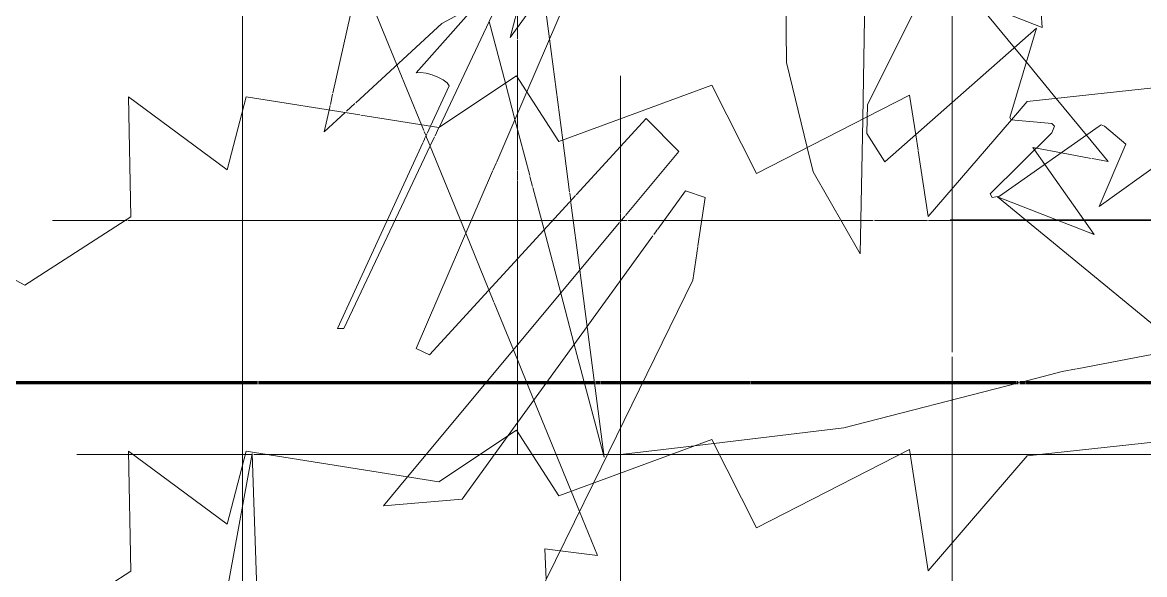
# Model space of a CAD drawing. Header units: inches. Extents: x -8991 to -6983, y -226 to 479.
# Drawn here: x -8389.54 to -8364.2, y -16.33 to -3.86 of the extents above; entities that cross this region are included whole.
import ezdxf

# ---------------------------------------------------------------- set-up
doc = ezdxf.new("R2010")
doc.units = ezdxf.units.IN
doc.header["$MEASUREMENT"] = 0
doc.layers.add('A-DETL-GENF', color=92, linetype='Continuous', lineweight=9)
doc.layers.add('C-TOPO-MAJR', color=7, linetype='Continuous', lineweight=80)

# ---------------------------------------------------------------- blocks, each defined once
blk = doc.blocks.new('yew 26768 - yew 26768-V15-Section 36')
at = {"layer": 'A-DETL-GENF'}
for p, q in [((-8366.508, -3.973), (-8366.668, -1.848)), ((-8367.996, -3.389), (-8366.508, -3.973)), ((-8367.138, -4.431), (-8367.996, -3.389)), ((-8366.868, -4.759), (-8367.138, -4.431)), ((-8366.195, -5.575), (-8366.868, -4.759)), ((-8365.512, -6.406), (-8366.195, -5.575)), ((-8365.021, -7.002), (-8365.512, -6.406)), ((-8366.721, -6.683), (-8366.643, -6.698)), ((-8366.683, -6.737), (-8366.721, -6.683)), ((-8366.452, -7.066), (-8366.683, -6.737)), ((-8366.643, -6.698), (-8366.078, -6.804)), ((-8366.078, -6.804), (-8365.403, -6.93)), ((-8365.339, -8.649), (-8366.452, -7.066)), ((-8365.385, -6.934), (-8365.021, -7.002)), ((-8367.518, -7.799), (-8365.339, -8.649)), ((-8363.153, -11.395), (-8367.518, -7.799))]:
    blk.add_line(p, q, dxfattribs=at)
blk = doc.blocks.new('fountain grass 26746 - fountain grass 26746-1770215-Section 36')
at = {"layer": 'A-DETL-GENF'}
for p, q in [((-8368.546, -4.524), (-8368.546, -3.858)), ((-8368.546, -3.858), (-8368.546, -4.524)), ((-8368.546, -5.163), (-8368.546, -3.858)), ((-8368.546, -3.858), (-8368.546, -4.244)), ((-8368.546, -4.033), (-8368.546, -3.858)), ((-8368.546, -3.858), (-8368.546, -3.923)), ((-8368.546, -4.524), (-8368.546, -3.858)), ((-8368.546, -3.858), (-8368.546, -4.524)), ((-8368.546, -3.923), (-8368.546, -4.288)), ((-8368.546, -4.369), (-8368.546, -4.033)), ((-8368.546, -4.244), (-8368.546, -5.004)), ((-8368.546, -4.292), (-8368.546, -4.682)), ((-8368.546, -4.742), (-8368.546, -4.369)), ((-8368.546, -4.682), (-8368.546, -5.047)), ((-8368.546, -5.12), (-8368.546, -4.742)), ((-8368.546, -5.004), (-8368.546, -5.674)), ((-8368.546, -5.047), (-8368.546, -5.328)), ((-8368.546, -5.091), (-8368.546, -5.238)), ((-8368.546, -5.249), (-8368.546, -5.091)), ((-8368.546, -5.47), (-8368.546, -5.12)), ((-8368.546, -5.328), (-8368.546, -5.47)), ((-8368.546, -5.674), (-8368.546, -5.793)), ((-8368.546, -5.793), (-8368.546, -6.546)), ((-8368.546, -6.546), (-8368.546, -6.739)), ((-8368.546, -6.745), (-8368.546, -7.197)), ((-8368.546, -7.197), (-8368.546, -7.619)), ((-8368.546, -7.36), (-8368.546, -7.433)), ((-8368.546, -7.372), (-8368.546, -7.36)), ((-8368.546, -7.406), (-8368.546, -7.372)), ((-8368.546, -7.464), (-8368.546, -7.406)), ((-8368.546, -7.433), (-8368.546, -7.576)), ((-8368.546, -7.545), (-8368.546, -7.472)), ((-8368.546, -7.619), (-8368.546, -7.545)), ((-8368.546, -7.576), (-8368.546, -7.619)), ((-8368.546, -7.619), (-8368.546, -7.679)), ((-8368.546, -7.649), (-8368.546, -7.619)), ((-8368.546, -7.619), (-8368.546, -7.759)), ((-8368.546, -7.777), (-8368.546, -7.649)), ((-8368.546, -7.679), (-8368.546, -7.927)), ((-8368.546, -7.759), (-8368.546, -7.94)), ((-8368.546, -7.927), (-8368.546, -7.777)), ((-8368.546, -7.954), (-8368.546, -8.129)), ((-8388.863, -8.333), (-8387.223, -8.333)), ((-8387.223, -8.333), (-8387.176, -8.333)), ((-8387.151, -8.333), (-8383.889, -8.333)), ((-8383.888, -8.333), (-8381.305, -8.333)), ((-8381.305, -8.333), (-8381.126, -8.333)), ((-8381.126, -8.333), (-8379.647, -8.333)), ((-8379.647, -8.333), (-8379.404, -8.333)), ((-8379.404, -8.333), (-8378.245, -8.333)), ((-8378.245, -8.333), (-8377.817, -8.333)), ((-8377.817, -8.333), (-8377.568, -8.333)), ((-8377.568, -8.333), (-8377.101, -8.333)), ((-8377.101, -8.333), (-8376.629, -8.333)), ((-8376.626, -8.333), (-8376.017, -8.333)), ((-8376.01, -8.333), (-8375.881, -8.333)), ((-8375.859, -8.333), (-8375.053, -8.333)), ((-8375.048, -8.333), (-8374.201, -8.333)), ((-8374.201, -8.333), (-8371.073, -8.333)), ((-8371.052, -8.333), (-8370.608, -8.333)), ((-8370.608, -8.333), (-8370.325, -8.333)), ((-8370.298, -8.333), (-8369.1, -8.333)), ((-8369.082, -8.333), (-8368.546, -8.333)), ((-8366.886, -8.32), (-8368.59, -8.32)), ((-8368.546, -8.129), (-8368.546, -8.25)), ((-8368.546, -8.257), (-8368.546, -8.305)), ((-8368.546, -8.305), (-8368.546, -8.333)), ((-8368.546, -8.333), (-8366.869, -8.333)), ((-8366.184, -8.319), (-8366.886, -8.32)), ((-8366.869, -8.333), (-8366.148, -8.333)), ((-8365.571, -8.319), (-8366.184, -8.319)), ((-8366.148, -8.333), (-8365.561, -8.333)), ((-8363.826, -8.318), (-8365.571, -8.319)), ((-8365.561, -8.333), (-8363.829, -8.333))]:
    blk.add_line(p, q, dxfattribs=at)
blk = doc.blocks.new('lupin 26755 - lupin 26755-V16-Section 36')
at = {"layer": 'A-DETL-GENF'}
for p, q in [((-8368.546, -5.674), (-8368.546, 4.547)), ((-8368.546, 4.547), (-8368.546, -5.674)), ((-8370.565, -6.045), (-8370.416, 1.853)), ((-8368.546, 0.26), (-8368.546, -5.674)), ((-8372.311, -1.622), (-8372.286, -4.765)), ((-8381.084, -4.816), (-8381.929, -2.748)), ((-8377.635, -4.228), (-8377.774, -3.159)), ((-8368.546, -3.744), (-8368.546, -5.079)), ((-8368.546, -3.966), (-8368.546, -3.754)), ((-8379.003, -3.836), (-8378.635, -5.232)), ((-8368.546, -5.674), (-8368.546, -3.858)), ((-8368.546, -3.858), (-8368.546, -5.674)), ((-8368.546, -5.674), (-8368.546, -3.858)), ((-8368.546, -3.858), (-8368.546, -4.765)), ((-8368.546, -5.674), (-8368.546, -3.858)), ((-8368.546, -5.674), (-8368.546, -3.966)), ((-8377.337, -6.518), (-8377.635, -4.228)), ((-8372.286, -4.765), (-8371.817, -6.685)), ((-8368.546, -4.765), (-8368.546, -5.674)), ((-8380.532, -6.168), (-8381.084, -4.816)), ((-8378.635, -5.232), (-8378.419, -6.049)), ((-8368.546, -5.079), (-8368.546, -5.072)), ((-8368.546, -5.072), (-8368.546, -5.09)), ((-8368.546, -5.09), (-8368.546, -5.128)), ((-8368.546, -5.128), (-8368.546, -5.181)), ((-8368.546, -5.181), (-8368.546, -5.243)), ((-8368.546, -5.243), (-8368.546, -5.309)), ((-8368.546, -5.309), (-8368.546, -5.375)), ((-8368.546, -5.375), (-8368.546, -5.674)), ((-8368.546, -7.619), (-8368.546, -5.674)), ((-8368.546, -5.674), (-8368.546, -7.232)), ((-8368.546, -7.619), (-8368.546, -5.674)), ((-8368.546, -5.674), (-8368.546, -7.619)), ((-8368.546, -7.619), (-8368.546, -5.674)), ((-8368.546, -5.674), (-8368.546, -6.413)), ((-8368.546, -6.413), (-8368.546, -5.674)), ((-8368.546, -5.674), (-8368.546, -7.619)), ((-8368.546, -7.619), (-8368.546, -5.674)), ((-8368.546, -5.674), (-8368.546, -7.619)), ((-8378.419, -6.049), (-8378.085, -7.318)), ((-8370.622, -9.083), (-8370.565, -6.045)), ((-8380.478, -6.3), (-8380.532, -6.168)), ((-8380.459, -6.345), (-8380.47, -6.32)), ((-8368.546, -7.619), (-8368.546, -6.117)), ((-8368.546, -6.117), (-8368.546, -6.858)), ((-8380.427, -6.423), (-8380.456, -6.353)), ((-8380.415, -6.454), (-8380.427, -6.423)), ((-8380.336, -6.647), (-8380.414, -6.457)), ((-8377.184, -7.694), (-8377.337, -6.518)), ((-8379.529, -8.623), (-8380.333, -6.654)), ((-8371.817, -6.685), (-8371.684, -7.232)), ((-8368.546, -6.858), (-8368.546, -7.619)), ((-8378.079, -7.338), (-8378.019, -7.567)), ((-8371.684, -7.232), (-8370.622, -9.083)), ((-8368.546, -7.232), (-8368.546, -7.619)), ((-8378.014, -7.586), (-8377.761, -8.544)), ((-8377.16, -7.883), (-8377.182, -7.713)), ((-8368.546, -8.25), (-8368.546, -7.619)), ((-8368.546, -7.619), (-8368.546, -8.25)), ((-8368.546, -8.25), (-8368.546, -7.619)), ((-8368.546, -7.619), (-8368.546, -8.25)), ((-8368.546, -8.25), (-8368.546, -7.619)), ((-8368.546, -7.619), (-8368.546, -8.25)), ((-8368.546, -8.25), (-8368.546, -7.619)), ((-8368.546, -7.619), (-8368.546, -8.25)), ((-8368.546, -8.25), (-8368.546, -7.619)), ((-8368.546, -7.619), (-8368.546, -8.25)), ((-8368.546, -7.748), (-8368.546, -7.896)), ((-8368.546, -8.25), (-8368.546, -7.748)), ((-8377.155, -7.917), (-8377.159, -7.887)), ((-8376.955, -9.459), (-8377.153, -7.934)), ((-8368.546, -7.896), (-8368.546, -8.25)), ((-8368.546, -9.083), (-8368.546, -8.257)), ((-8368.546, -8.257), (-8368.546, -9.083)), ((-8368.546, -11.308), (-8368.546, -8.257)), ((-8368.546, -8.257), (-8368.546, -11.308)), ((-8368.546, -11.308), (-8368.546, -8.257)), ((-8368.546, -8.257), (-8368.546, -9.769)), ((-8368.546, -11.308), (-8368.546, -8.257)), ((-8368.546, -8.257), (-8368.546, -11.308)), ((-8368.546, -11.308), (-8368.546, -8.257)), ((-8368.546, -8.257), (-8368.546, -11.307)), ((-8368.546, -10.862), (-8368.546, -8.257)), ((-8368.546, -8.257), (-8368.546, -10.862)), ((-8377.761, -8.544), (-8377.384, -9.974)), ((-8379.006, -9.902), (-8379.529, -8.623)), ((-8376.789, -10.733), (-8376.955, -9.459)), ((-8368.546, -9.769), (-8368.546, -11.308)), ((-8378.893, -10.18), (-8379.006, -9.902)), ((-8377.384, -9.974), (-8377.078, -11.132)), ((-8378.453, -11.257), (-8378.889, -10.19)), ((-8376.406, -13.68), (-8376.789, -10.733)), ((-8377.078, -11.132), (-8376.406, -13.68)), ((-8377.989, -12.392), (-8378.453, -11.257)), ((-8368.546, -13.68), (-8368.546, -11.413)), ((-8368.546, -11.413), (-8368.546, -13.68)), ((-8368.546, -15.624), (-8368.546, -11.413)), ((-8368.546, -11.413), (-8368.546, -15.624)), ((-8368.546, -14.718), (-8368.546, -11.413)), ((-8368.546, -11.413), (-8368.546, -14.866)), ((-8368.546, -11.455), (-8368.546, -11.413)), ((-8368.546, -11.413), (-8368.546, -11.455)), ((-8377.147, -14.453), (-8377.989, -12.392)), ((-8368.546, -15.624), (-8368.546, -13.68)), ((-8368.546, -15.624), (-8368.546, -13.68)), ((-8376.961, -14.909), (-8377.147, -14.453)), ((-8376.554, -15.904), (-8376.961, -14.909)), ((-8368.546, -14.866), (-8368.546, -14.718)), ((-8368.546, -15.904), (-8368.546, -15.624)), ((-8368.546, -16.255), (-8368.546, -15.624)), ((-8368.546, -16.255), (-8368.546, -15.624)), ((-8368.546, -15.624), (-8368.546, -16.255)), ((-8377.712, -16.443), (-8377.741, -15.756)), ((-8377.741, -15.756), (-8377.396, -15.799)), ((-8377.396, -15.799), (-8376.554, -15.904)), ((-8368.546, -16.255), (-8368.546, -15.756)), ((-8368.546, -15.756), (-8368.546, -15.904)), ((-8368.546, -22.874), (-8368.546, -16.255)), ((-8368.546, -17.832), (-8368.546, -16.255)), ((-8368.546, -18.574), (-8368.546, -16.255)), ((-8368.546, -16.255), (-8368.546, -18.332))]:
    blk.add_line(p, q, dxfattribs=at)
blk = doc.blocks.new('lupin 26755 - lupin 26755-V17-Section 36')
at = {"layer": 'A-DETL-GENF'}
for p, q in [((-8381.242, 0.345), (-8382.531, -5.458)), ((-8380.125, -6.213), (-8377.715, -1.105)), ((-8376.289, -1.105), (-8378.149, -5.422)), ((-8379.462, -3.659), (-8380.648, -4.993)), ((-8380.07, -3.881), (-8379.676, -3.669)), ((-8382.015, -5.674), (-8380.07, -3.881)), ((-8380.648, -4.993), (-8380.548, -4.987)), ((-8380.548, -4.987), (-8380.424, -5.005)), ((-8380.424, -5.005), (-8380.289, -5.043)), ((-8380.289, -5.043), (-8380.157, -5.095)), ((-8379.907, -5.29), (-8380.325, -6.201)), ((-8380.157, -5.095), (-8380.041, -5.158)), ((-8380.041, -5.158), (-8379.953, -5.224)), ((-8379.953, -5.224), (-8379.907, -5.29)), ((-8382.536, -5.479), (-8382.588, -5.715)), ((-8378.149, -5.422), (-8378.831, -7.005)), ((-8382.593, -5.735), (-8382.616, -5.838)), ((-8382.221, -5.864), (-8382.032, -5.689)), ((-8382.616, -5.838), (-8382.725, -6.328)), ((-8382.725, -6.328), (-8382.255, -5.895)), ((-8377.038, -7.755), (-8375.458, -6.031)), ((-8375.458, -6.031), (-8374.716, -6.773)), ((-8380.331, -6.213), (-8380.395, -6.351)), ((-8380.224, -6.423), (-8380.134, -6.231)), ((-8380.5, -6.581), (-8382.428, -10.777)), ((-8380.46, -6.495), (-8380.492, -6.564)), ((-8380.403, -6.369), (-8380.458, -6.49)), ((-8380.323, -6.633), (-8380.233, -6.44)), ((-8382.28, -10.777), (-8380.331, -6.649)), ((-8374.716, -6.773), (-8375.924, -8.222)), ((-8378.838, -7.022), (-8378.917, -7.203)), ((-8378.923, -7.218), (-8380.648, -11.222)), ((-8377.178, -7.908), (-8377.05, -7.768)), ((-8375.193, -8.527), (-8374.568, -7.663)), ((-8374.568, -7.663), (-8374.123, -7.811)), ((-8374.123, -7.811), (-8374.287, -8.906)), ((-8380.352, -11.37), (-8377.189, -7.919)), ((-8375.934, -8.234), (-8376.045, -8.367)), ((-8376.054, -8.378), (-8380.842, -14.124)), ((-8375.281, -8.648), (-8375.222, -8.567)), ((-8375.218, -8.561), (-8375.202, -8.539)), ((-8378.569, -13.193), (-8375.305, -8.681)), ((-8374.313, -9.082), (-8374.403, -9.684)), ((-8374.289, -8.92), (-8374.311, -9.069)), ((-8374.403, -9.684), (-8376.647, -14.268)), ((-8382.428, -10.777), (-8382.28, -10.777)), ((-8380.648, -11.222), (-8380.352, -11.37)), ((-8379.61, -14.633), (-8378.569, -13.193)), ((-8385.246, -18.488), (-8384.356, -13.595)), ((-8384.207, -17.747), (-8384.356, -13.595)), ((-8380.842, -14.124), (-8381.39, -14.781)), ((-8376.647, -14.268), (-8378.466, -17.984)), ((-8381.39, -14.781), (-8379.61, -14.633))]:
    blk.add_line(p, q, dxfattribs=at)
blk = doc.blocks.new('yew 26768 - yew 26768-V18-Section 36')
at = {"layer": 'A-DETL-GENF'}
for p, q in [((-8378.362, -3.974), (-8378.362, -3.578)), ((-8378.362, -3.578), (-8378.362, -3.974)), ((-8378.362, -3.974), (-8378.362, -3.578)), ((-8378.362, -3.578), (-8378.362, -3.974)), ((-8378.362, -4.229), (-8378.362, -3.974)), ((-8378.362, -3.974), (-8378.362, -4.229)), ((-8378.362, -4.229), (-8378.362, -3.974)), ((-8378.362, -3.974), (-8378.362, -4.229)), ((-8378.362, -5.091), (-8378.362, -4.252)), ((-8378.362, -4.252), (-8378.362, -5.091)), ((-8378.362, -5.916), (-8378.362, -5.091)), ((-8378.362, -5.091), (-8378.362, -5.916)), ((-8378.362, -6.265), (-8378.362, -5.916)), ((-8378.362, -5.916), (-8378.362, -6.265)), ((-8378.362, -7.202), (-8378.362, -6.265)), ((-8378.362, -6.265), (-8378.362, -7.142)), ((-8378.362, -7.142), (-8378.362, -7.202)), ((-8378.362, -7.427), (-8378.362, -7.22)), ((-8378.362, -7.22), (-8378.362, -7.427)), ((-8378.362, -8.033), (-8378.362, -7.445)), ((-8378.362, -7.445), (-8378.362, -9.2)), ((-8378.362, -9.2), (-8378.362, -8.033)), ((-8378.362, -10.649), (-8378.362, -9.2)), ((-8378.362, -9.2), (-8378.362, -11.148)), ((-8378.362, -11.148), (-8378.362, -10.649)), ((-8378.362, -11.479), (-8378.362, -11.148)), ((-8378.362, -11.148), (-8378.362, -11.18)), ((-8378.362, -11.18), (-8378.362, -11.479)), ((-8363.35, -11.233), (-8365.723, -11.685)), ((-8378.362, -12.057), (-8378.362, -11.479)), ((-8378.362, -11.479), (-8378.362, -11.748)), ((-8378.362, -11.748), (-8378.362, -12.907)), ((-8366.056, -11.748), (-8366.945, -11.977)), ((-8365.739, -11.688), (-8366.056, -11.748)), ((-8367.071, -12.01), (-8370.992, -13.022)), ((-8366.972, -11.985), (-8367.043, -12.003)), ((-8378.362, -12.907), (-8378.362, -13.022)), ((-8378.362, -13.022), (-8378.362, -13.096)), ((-8378.362, -13.096), (-8378.362, -13.624)), ((-8370.992, -13.022), (-8373.924, -13.372)), ((-8374.362, -13.425), (-8376.033, -13.624)), ((-8373.924, -13.372), (-8374.362, -13.425)), ((-8388.317, -13.624), (-8387.43, -13.624)), ((-8387.43, -13.624), (-8387.146, -13.624)), ((-8387.146, -13.624), (-8387.041, -13.624)), ((-8387.041, -13.624), (-8384.511, -13.624)), ((-8384.511, -13.624), (-8384.361, -13.624)), ((-8384.315, -13.624), (-8383.998, -13.624)), ((-8383.998, -13.624), (-8382.855, -13.624)), ((-8382.855, -13.624), (-8380.426, -13.624)), ((-8380.426, -13.624), (-8379.215, -13.624)), ((-8379.215, -13.624), (-8378.881, -13.624)), ((-8378.881, -13.624), (-8378.023, -13.624)), ((-8378.023, -13.624), (-8377.874, -13.624)), ((-8377.874, -13.624), (-8377.486, -13.624)), ((-8377.801, -13.624), (-8377.486, -13.624)), ((-8377.486, -13.624), (-8376.433, -13.624)), ((-8377.486, -13.624), (-8376.433, -13.624)), ((-8376.402, -13.624), (-8376.332, -13.624)), ((-8376.402, -13.624), (-8376.332, -13.624)), ((-8376.332, -13.624), (-8374.902, -13.624)), ((-8376.332, -13.624), (-8376.033, -13.624)), ((-8374.902, -13.624), (-8373.798, -13.624)), ((-8373.798, -13.624), (-8370.628, -13.624)), ((-8370.628, -13.624), (-8369.733, -13.624)), ((-8370.154, -13.624), (-8369.733, -13.624)), ((-8369.733, -13.624), (-8369.486, -13.624)), ((-8369.733, -13.624), (-8369.486, -13.624)), ((-8369.486, -13.624), (-8366.594, -13.624)), ((-8369.486, -13.624), (-8366.594, -13.624)), ((-8366.594, -13.624), (-8365.292, -13.624)), ((-8366.594, -13.624), (-8363.919, -13.624)), ((-8365.292, -13.624), (-8363.919, -13.624))]:
    blk.add_line(p, q, dxfattribs=at)
blk = doc.blocks.new('yew 26768 - yew 26768-V19-Section 36')
at = {"layer": 'A-DETL-GENF'}
for p, q in [((-8380.134, -6.231), (-8378.381, -5.063)), ((-8378.381, -5.063), (-8377.424, -6.55)), ((-8376.034, -6.037), (-8376.034, -5.063)), ((-8376.034, -5.063), (-8376.034, -6.037)), ((-8377.424, -6.55), (-8373.971, -5.275)), ((-8376.034, -6.037), (-8376.034, -5.275)), ((-8376.034, -5.275), (-8376.034, -7.272)), ((-8373.971, -5.275), (-8372.964, -7.272)), ((-8387.094, -8.25), (-8387.147, -5.541)), ((-8387.147, -5.541), (-8384.916, -7.188)), ((-8384.916, -7.188), (-8384.491, -5.541)), ((-8384.491, -5.541), (-8381.921, -5.948)), ((-8376.034, -5.647), (-8376.034, -5.328)), ((-8376.034, -5.328), (-8376.034, -8.175)), ((-8376.034, -7.272), (-8376.034, -5.502)), ((-8376.034, -5.502), (-8376.034, -8.175)), ((-8376.034, -6.037), (-8376.034, -5.541)), ((-8376.034, -5.541), (-8376.034, -6.037)), ((-8376.034, -6.037), (-8376.034, -5.541)), ((-8376.034, -5.541), (-8376.034, -6.037)), ((-8370.463, -5.992), (-8369.504, -5.502)), ((-8369.504, -5.502), (-8369.367, -6.398)), ((-8366.851, -5.647), (-8363.929, -5.328)), ((-8376.034, -8.175), (-8376.034, -5.657)), ((-8367.207, -6.061), (-8366.851, -5.647)), ((-8381.903, -5.951), (-8380.134, -6.231)), ((-8376.034, -6.55), (-8376.034, -6.037)), ((-8376.034, -6.037), (-8376.034, -6.55)), ((-8376.034, -6.231), (-8376.034, -6.037)), ((-8376.034, -6.037), (-8376.034, -6.231)), ((-8376.034, -7.188), (-8376.034, -6.037)), ((-8376.034, -6.037), (-8376.034, -7.188)), ((-8376.034, -8.175), (-8376.034, -6.037)), ((-8372.964, -7.272), (-8370.463, -5.992)), ((-8369.084, -8.244), (-8367.207, -6.061)), ((-8369.367, -6.398), (-8369.314, -6.744)), ((-8369.311, -6.76), (-8369.084, -8.244)), ((-8376.034, -8.175), (-8376.034, -7.507)), ((-8376.034, -7.507), (-8376.034, -8.175)), ((-8389.485, -9.791), (-8387.094, -8.25)), ((-8376.034, -8.25), (-8376.034, -8.192)), ((-8376.034, -8.192), (-8376.034, -8.222)), ((-8376.034, -8.222), (-8376.034, -8.192)), ((-8376.034, -8.192), (-8376.034, -8.303)), ((-8376.034, -8.303), (-8376.034, -8.192)), ((-8376.034, -8.192), (-8376.034, -8.371)), ((-8376.034, -8.371), (-8376.034, -8.261)), ((-8376.034, -9.791), (-8376.034, -8.386)), ((-8376.034, -8.386), (-8376.034, -10.057)), ((-8391.61, -8.675), (-8389.485, -9.791)), ((-8376.034, -8.675), (-8376.034, -9.791)), ((-8376.034, -12.182), (-8376.034, -8.675)), ((-8376.034, -10.057), (-8376.034, -8.782)), ((-8376.034, -8.782), (-8376.034, -11.545)), ((-8376.034, -9.472), (-8376.034, -12.182)), ((-8376.034, -12.288), (-8376.034, -9.472)), ((-8376.034, -11.545), (-8376.034, -10.269)), ((-8376.034, -10.269), (-8376.034, -14.042)), ((-8376.034, -10.854), (-8376.034, -14.042)), ((-8376.034, -14.042), (-8376.034, -10.854)), ((-8376.034, -11.97), (-8376.034, -14.042)), ((-8376.034, -14.042), (-8376.034, -11.97)), ((-8376.034, -14.042), (-8376.034, -12.288)), ((-8376.034, -14.042), (-8376.034, -13.564)), ((-8376.034, -13.564), (-8376.034, -14.042)), ((-8376.034, -13.723), (-8376.034, -14.033)), ((-8376.034, -14.042), (-8376.034, -13.723)), ((-8376.034, -17.973), (-8376.034, -14.042)), ((-8376.034, -14.042), (-8376.034, -14.307)), ((-8376.034, -14.307), (-8376.034, -14.042)), ((-8376.034, -14.042), (-8376.034, -14.945)), ((-8376.034, -14.945), (-8376.034, -14.042)), ((-8376.034, -14.042), (-8376.034, -15.051)), ((-8376.034, -15.051), (-8376.034, -14.042)), ((-8376.034, -14.042), (-8376.034, -16.008)), ((-8376.034, -16.273), (-8376.034, -14.042)), ((-8376.034, -14.042), (-8376.034, -16.273)), ((-8376.034, -15.051), (-8376.034, -19.514)), ((-8376.034, -16.008), (-8376.034, -15.051))]:
    blk.add_line(p, q, dxfattribs=at)
blk = doc.blocks.new('yew 26768 - yew 26768-V20-Section 36')
at = {"layer": 'A-DETL-GENF'}
for p, q in [((-8380.134, -14.236), (-8378.381, -13.068)), ((-8378.381, -13.068), (-8377.424, -14.555)), ((-8376.034, -14.042), (-8376.034, -13.068)), ((-8376.034, -13.068), (-8376.034, -14.042)), ((-8377.424, -14.555), (-8373.971, -13.28)), ((-8376.034, -14.042), (-8376.034, -13.28)), ((-8376.034, -13.28), (-8376.034, -15.277)), ((-8376.034, -13.652), (-8376.034, -13.333)), ((-8376.034, -13.333), (-8376.034, -16.309)), ((-8373.971, -13.28), (-8372.964, -15.277)), ((-8366.851, -13.652), (-8363.929, -13.333)), ((-8387.094, -16.255), (-8387.147, -13.546)), ((-8387.147, -13.546), (-8384.916, -15.193)), ((-8384.916, -15.193), (-8384.491, -13.546)), ((-8384.491, -13.546), (-8380.134, -14.236)), ((-8376.034, -15.277), (-8376.034, -13.507)), ((-8376.034, -13.507), (-8376.034, -16.249)), ((-8376.034, -14.042), (-8376.034, -13.546)), ((-8376.034, -13.546), (-8376.034, -14.042)), ((-8376.034, -14.042), (-8376.034, -13.546)), ((-8376.034, -13.546), (-8376.034, -13.977)), ((-8376.034, -16.249), (-8376.034, -13.652)), ((-8372.964, -15.277), (-8369.504, -13.507)), ((-8369.504, -13.507), (-8369.084, -16.249)), ((-8369.084, -16.249), (-8366.851, -13.652)), ((-8376.034, -13.977), (-8376.034, -14.042)), ((-8376.034, -15.193), (-8376.034, -14.042)), ((-8376.034, -14.042), (-8376.034, -15.193)), ((-8376.034, -16.255), (-8376.034, -14.042)), ((-8376.034, -14.042), (-8376.034, -14.236)), ((-8376.034, -14.236), (-8376.034, -14.042)), ((-8376.034, -14.042), (-8376.034, -14.555)), ((-8376.034, -14.555), (-8376.034, -14.042)), ((-8376.034, -16.309), (-8376.034, -15.512)), ((-8376.034, -15.512), (-8376.034, -18.062)), ((-8389.485, -17.796), (-8387.094, -16.255)), ((-8376.034, -17.796), (-8376.034, -16.255))]:
    blk.add_line(p, q, dxfattribs=at)
blk = doc.blocks.new('fountain grass 26747 - fountain grass 26747-V21-Section 36')
at = {"layer": 'A-DETL-GENF'}
for p, q in [((-8384.569, -4.198), (-8384.569, 5.28)), ((-8384.569, 4.265), (-8384.569, -4.198)), ((-8384.569, -4.35), (-8384.569, 3.056)), ((-8376.749, 2.582), (-8378.525, -4.198)), ((-8378.525, -4.198), (-8375.491, -0.001)), ((-8384.569, -2.059), (-8384.569, -4.338)), ((-8384.569, -6.213), (-8384.569, -2.183)), ((-8384.569, -7.825), (-8384.569, -2.989)), ((-8384.569, -2.989), (-8384.569, -4.803)), ((-8384.569, -3.185), (-8384.569, -3.973)), ((-8384.569, -3.191), (-8384.569, -7.825)), ((-8384.569, -4.4), (-8384.569, -3.393)), ((-8384.569, -3.449), (-8384.569, -5.722)), ((-8369.328, -3.449), (-8370.459, -5.722)), ((-8384.569, -3.997), (-8384.569, -3.833)), ((-8384.569, -3.973), (-8384.569, -3.997)), ((-8384.569, -7.011), (-8384.569, -3.989)), ((-8384.569, -3.989), (-8384.569, -6.004)), ((-8370.062, -7.011), (-8366.637, -3.989)), ((-8366.637, -3.989), (-8367.241, -6.004)), ((-8384.569, -5.407), (-8384.569, -4.198)), ((-8384.569, -4.198), (-8384.569, -6.213)), ((-8384.569, -4.338), (-8384.569, -4.4)), ((-8384.569, -4.437), (-8384.569, -4.35)), ((-8384.569, -4.524), (-8384.569, -4.437)), ((-8384.569, -4.605), (-8384.569, -4.524)), ((-8384.569, -4.679), (-8384.569, -4.607)), ((-8384.569, -4.74), (-8384.569, -4.681)), ((-8384.569, -4.783), (-8384.569, -4.741)), ((-8384.569, -4.803), (-8384.569, -4.783)), ((-8384.569, -5.004), (-8384.569, -4.954)), ((-8384.569, -4.954), (-8384.569, -4.983)), ((-8384.569, -4.983), (-8384.569, -5.407)), ((-8384.569, -5.048), (-8384.569, -5.004)), ((-8384.569, -5.171), (-8384.569, -5.048)), ((-8384.569, -6.213), (-8384.569, -5.171)), ((-8384.569, -5.722), (-8384.569, -6.37)), ((-8370.459, -5.722), (-8370.468, -6.37)), ((-8384.569, -6.004), (-8384.569, -6.059)), ((-8384.569, -6.059), (-8384.569, -6.14)), ((-8367.241, -6.004), (-8367.215, -6.059)), ((-8367.215, -6.059), (-8366.293, -6.14)), ((-8384.569, -6.14), (-8384.569, -6.205)), ((-8384.569, -6.205), (-8384.569, -6.17)), ((-8384.569, -6.17), (-8384.569, -6.199)), ((-8384.569, -6.199), (-8384.569, -6.608)), ((-8384.569, -6.205), (-8384.569, -6.349)), ((-8384.569, -7.786), (-8384.569, -6.205)), ((-8384.569, -6.415), (-8384.569, -6.213)), ((-8367.476, -7.786), (-8365.226, -6.205)), ((-8366.293, -6.14), (-8366.234, -6.205)), ((-8366.234, -6.205), (-8366.292, -6.349)), ((-8365.226, -6.205), (-8365.18, -6.17)), ((-8365.18, -6.17), (-8365.103, -6.199)), ((-8365.103, -6.199), (-8364.622, -6.608)), ((-8384.569, -6.349), (-8384.569, -7.734)), ((-8384.569, -6.37), (-8384.569, -7.011)), ((-8384.569, -6.547), (-8384.569, -6.415)), ((-8384.569, -8.631), (-8384.569, -6.547)), ((-8370.468, -6.37), (-8370.062, -7.011)), ((-8366.292, -6.349), (-8367.687, -7.734)), ((-8384.569, -6.608), (-8384.569, -8.019)), ((-8364.622, -6.608), (-8365.226, -8.019)), ((-8384.569, -8.019), (-8384.569, -7.011)), ((-8384.569, -7.011), (-8384.569, -10.839)), ((-8365.226, -8.019), (-8363.816, -7.011)), ((-8384.569, -7.734), (-8384.569, -7.817)), ((-8384.569, -7.817), (-8384.569, -7.786)), ((-8384.569, -7.889), (-8384.569, -7.825)), ((-8384.569, -7.825), (-8384.569, -7.842)), ((-8384.569, -7.842), (-8384.569, -8.583)), ((-8367.687, -7.734), (-8367.644, -7.817)), ((-8367.644, -7.817), (-8367.476, -7.786)), ((-8384.569, -7.999), (-8384.569, -7.889)), ((-8384.569, -8.631), (-8384.569, -7.999)), ((-8384.569, -8.025), (-8384.569, -8.159)), ((-8384.569, -8.026), (-8384.569, -8.025)), ((-8384.569, -8.068), (-8384.569, -8.026)), ((-8384.569, -8.177), (-8384.569, -8.068)), ((-8384.569, -8.159), (-8384.569, -8.832)), ((-8384.569, -8.329), (-8384.569, -8.177)), ((-8384.569, -8.655), (-8384.569, -8.329)), ((-8384.569, -8.583), (-8384.569, -8.832)), ((-8384.569, -8.832), (-8384.569, -8.631)), ((-8384.569, -8.832), (-8384.569, -8.631)), ((-8384.569, -8.775), (-8384.569, -8.655)), ((-8384.569, -8.832), (-8384.569, -8.775)), ((-8384.569, -9.1), (-8384.569, -8.832)), ((-8384.569, -9.84), (-8384.569, -9.1)), ((-8384.569, -9.605), (-8384.569, -9.861)), ((-8384.569, -9.638), (-8384.569, -9.605)), ((-8384.569, -9.76), (-8384.569, -9.638)), ((-8384.569, -10.779), (-8384.569, -9.76)), ((-8384.569, -9.878), (-8384.569, -9.84)), ((-8384.569, -9.861), (-8384.569, -10.243)), ((-8384.569, -9.935), (-8384.569, -9.878)), ((-8384.569, -10.003), (-8384.569, -9.935)), ((-8384.569, -10.076), (-8384.569, -10.003)), ((-8384.569, -10.146), (-8384.569, -10.076)), ((-8384.569, -10.204), (-8384.569, -10.146)), ((-8384.569, -10.243), (-8384.569, -10.204)), ((-8384.569, -10.839), (-8384.569, -10.56)), ((-8384.569, -10.56), (-8384.569, -10.719)), ((-8384.569, -10.719), (-8384.569, -11.123)), ((-8384.569, -11.128), (-8384.569, -10.779)), ((-8384.569, -10.81), (-8384.569, -11.227)), ((-8384.569, -10.847), (-8384.569, -10.81)), ((-8384.569, -10.962), (-8384.569, -10.847)), ((-8384.569, -13.064), (-8384.569, -10.962)), ((-8384.569, -11.123), (-8384.569, -11.847)), ((-8384.569, -11.25), (-8384.569, -11.128)), ((-8384.569, -11.227), (-8384.569, -11.291)), ((-8384.569, -11.25), (-8384.569, -13.064)), ((-8384.569, -11.277), (-8384.569, -11.25)), ((-8384.569, -11.291), (-8384.569, -11.25)), ((-8384.569, -11.371), (-8384.569, -11.282)), ((-8384.569, -11.501), (-8384.569, -11.371)), ((-8384.569, -11.652), (-8384.569, -11.501)), ((-8384.569, -11.807), (-8384.569, -11.652)), ((-8384.569, -11.948), (-8384.569, -11.807)), ((-8384.569, -11.847), (-8384.569, -11.873)), ((-8384.569, -11.873), (-8384.569, -11.969)), ((-8384.569, -12.056), (-8384.569, -11.948)), ((-8384.569, -11.969), (-8384.569, -12.162)), ((-8384.569, -14.466), (-8384.569, -12.048)), ((-8384.569, -12.048), (-8384.569, -12.201)), ((-8384.569, -13.85), (-8384.569, -12.056)), ((-8384.569, -12.162), (-8384.569, -12.481)), ((-8384.569, -12.201), (-8384.569, -13.66)), ((-8384.569, -13.66), (-8384.569, -12.441)), ((-8384.569, -12.441), (-8384.569, -12.451)), ((-8384.569, -12.451), (-8384.569, -12.559)), ((-8384.569, -12.481), (-8384.569, -12.953)), ((-8384.569, -12.559), (-8384.569, -13.403)), ((-8384.569, -13.48), (-8384.569, -12.811)), ((-8384.569, -12.811), (-8384.569, -12.854)), ((-8384.569, -12.854), (-8384.569, -12.939)), ((-8384.569, -12.939), (-8384.569, -13.97)), ((-8384.569, -12.953), (-8384.569, -14.466)), ((-8384.569, -13.403), (-8384.569, -13.459)), ((-8384.569, -13.459), (-8384.569, -13.48)), ((-8384.569, -14.877), (-8384.569, -13.85)), ((-8384.569, -13.97), (-8384.569, -14.063)), ((-8384.569, -14.063), (-8384.569, -14.466)), ((-8384.569, -14.466), (-8384.569, -15.474)), ((-8384.569, -15.474), (-8384.569, -14.504)), ((-8384.569, -14.504), (-8384.569, -17.287)), ((-8384.569, -16.086), (-8384.569, -14.676)), ((-8384.569, -14.676), (-8384.569, -15.28)), ((-8384.569, -14.918), (-8384.569, -14.877)), ((-8384.569, -14.976), (-8384.569, -14.918)), ((-8384.569, -15.045), (-8384.569, -14.976)), ((-8384.569, -15.117), (-8384.569, -15.045)), ((-8384.569, -15.185), (-8384.569, -15.123)), ((-8384.569, -15.242), (-8384.569, -15.185)), ((-8384.569, -15.28), (-8384.569, -15.242)), ((-8384.569, -16.119), (-8384.569, -16.086)), ((-8384.569, -16.288), (-8384.569, -16.119)), ((-8384.569, -16.359), (-8384.569, -16.288))]:
    blk.add_line(p, q, dxfattribs=at)

msp = doc.modelspace()

# ---------------------------------------------------------------- linework, layer by layer
at = {"layer": 'C-TOPO-MAJR'}
for p, q in [((-8384.23513, -12), (-8391.00586, -12)), ((-8383.2668, -12), (-8384.21404, -12)), ((-8379.07233, -12), (-8383.26471, -12)), ((-8378.14923, -12), (-8379.07233, -12)), ((-8377.70578, -12), (-8378.14923, -12)), ((-8376.84918, -12), (-8377.70578, -12)), ((-8376.62436, -12), (-8376.83979, -12)), ((-8376.49544, -12), (-8376.59675, -12)), ((-8375.53655, -12), (-8376.47525, -12)), ((-8373.11667, -12), (-8375.53655, -12)), ((-8367.0954, -12), (-8373.10008, -12)), ((-8367.05067, -12), (-8367.08011, -12)), ((-8366.90622, -12), (-8367.01295, -12)), ((-8363.20677, -12), (-8366.89093, -12))]:
    msp.add_line(p, q, dxfattribs=at)

# ---------------------------------------------------------------- block references
at = {"layer": 'A-DETL-GENF'}
for name in ['fountain grass 26746 - fountain grass 26746-1770215-Section 36', 'lupin 26755 - lupin 26755-V17-Section 36', 'lupin 26755 - lupin 26755-V16-Section 36', 'yew 26768 - yew 26768-V18-Section 36', 'fountain grass 26747 - fountain grass 26747-V21-Section 36', 'yew 26768 - yew 26768-V15-Section 36', 'yew 26768 - yew 26768-V19-Section 36', 'yew 26768 - yew 26768-V20-Section 36']:
    msp.add_blockref(name, (0, 0), dxfattribs=at)

doc.saveas('drawing.dxf')
